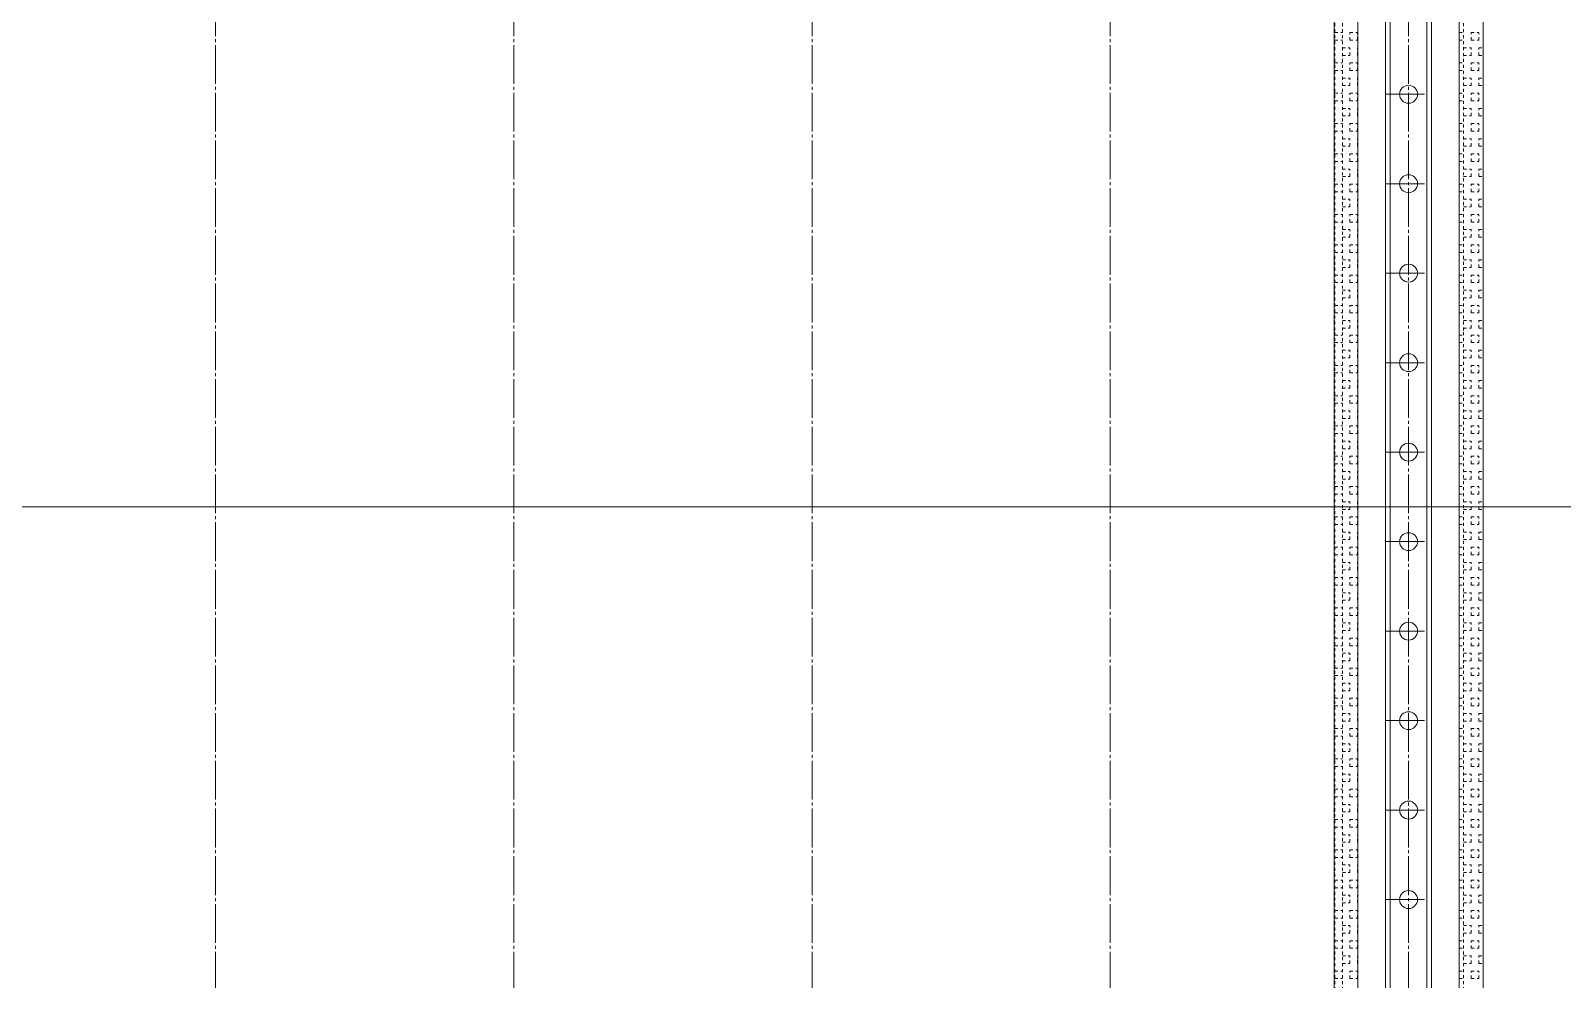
# Model space of a CAD drawing. Header units: millimetres. Extents: x 132745 to 150447, y -25377 to -12762.
# Drawn here: x 134904 to 135417, y -15907 to -15589 of the extents above; entities that cross this region are included whole.
import ezdxf

# ---------------------------------------------------------------- set-up
doc = ezdxf.new("R2010")
doc.units = ezdxf.units.MM
doc.linetypes.add('AD_LTYPE1 0 mm', pattern=[16, 13, -1, 1, -1])
doc.linetypes.add('AD_LTYPE3 0 mm', pattern=[2, 1, -1])
doc.layers.add('CAXA_0', color=7, linetype='Continuous', lineweight=18)
doc.layers.add('cdr_dim', color=7, linetype='Continuous', lineweight=18)
for name, color, linetype, lineweight, true_color in [('cdr_dwg1', 4, 'Continuous', 18, 0x00ffff), ('cdr_dwg3', 1, 'AD_LTYPE1 0 mm', 18, 0xff0000), ('cdr_dwg5', 6, 'AD_LTYPE3 0 mm', 18, 0xff00ff)]:
    doc.layers.add(name, color=color, linetype=linetype, lineweight=lineweight, true_color=true_color)

msp = doc.modelspace()

# ---------------------------------------------------------------- linework, layer by layer
at = {"layer": 'CAXA_0', "color": 4, "linetype": 'Continuous', "true_color": 0x00ffff}
for p, q in [((135358.217, -16145.337), (135358.217, -14441.471)), ((135373.602, -16145.337), (135373.602, -14441.471))]:
    msp.add_line(p, q, dxfattribs=at)
at = {"layer": 'CAXA_0', "color": 7, "linetype": 'Continuous'}
for p, q in [((135359.756, -16145.337), (135359.756, -14441.471)), ((135372.064, -16145.337), (135372.064, -14441.471))]:
    msp.add_line(p, q, dxfattribs=at)
at = {"layer": 'cdr_dim', "linetype": 'Continuous'}
msp.add_line((134853.41, -15748.812), (136778.41, -15748.812), dxfattribs=at)
at = {"layer": 'cdr_dwg1', "linetype": 'Continuous'}
for p, q in [((135340.91, -14481.471), (135340.91, -16135.337)), ((135348.91, -14481.471), (135348.91, -16135.337)), ((135382.91, -14481.471), (135382.91, -16135.337)), ((135390.91, -14481.471), (135390.91, -16135.337))]:
    msp.add_line(p, q, dxfattribs=at)
for centre in [(135365.91, -15610.471), (135365.91, -15640.471), (135365.91, -15670.471), (135365.91, -15700.471), (135365.91, -15730.471), (135365.91, -15760.471), (135365.91, -15760.471), (135365.91, -15790.471), (135365.91, -15820.471), (135365.91, -15850.471), (135365.91, -15880.471)]:
    msp.add_circle(centre, 3, dxfattribs=at)
at = {"layer": 'cdr_dwg3', "linetype": 'AD_LTYPE1 0 mm'}
for p, q in [((134965.91, -14377.961), (134965.91, -16225.471)), ((135065.91, -14377.961), (135065.91, -16225.471)), ((135165.91, -14377.961), (135165.91, -16225.471)), ((135265.91, -14377.961), (135265.91, -16225.471)), ((135365.91, -14377.961), (135365.91, -16225.471)), ((135358.217, -15610.471), (135372.064, -15610.471)), ((135358.217, -15640.471), (135372.064, -15640.471)), ((135358.217, -15670.471), (135372.064, -15670.471)), ((135358.217, -15700.471), (135372.064, -15700.471)), ((135358.217, -15730.471), (135372.064, -15730.471)), ((135358.217, -15760.471), (135372.064, -15760.471)), ((135358.217, -15760.471), (135372.064, -15760.471)), ((135358.217, -15790.471), (135372.064, -15790.471)), ((135358.217, -15820.471), (135372.064, -15820.471)), ((135358.217, -15850.471), (135372.064, -15850.471)), ((135358.217, -15880.471), (135372.064, -15880.471))]:
    msp.add_line(p, q, dxfattribs=at)
at = {"layer": 'cdr_dwg5', "linetype": 'AD_LTYPE3 0 mm'}
for p, q in [((135341.169, -15689.648), (135341.169, -15578.038)), ((135343.709, -15689.648), (135343.709, -15578.038)), ((135384.349, -15689.648), (135384.349, -15578.038)), ((135341.169, -15589.811), (135343.709, -15589.811)), ((135346.249, -15589.811), (135348.789, -15589.811)), ((135346.249, -15592.351), (135346.249, -15589.811)), ((135348.789, -15592.351), (135348.789, -15589.811)), ((135382.91, -15589.811), (135384.349, -15589.811)), ((135386.889, -15589.811), (135389.429, -15589.811)), ((135386.889, -15592.351), (135386.889, -15589.811)), ((135389.429, -15592.351), (135389.429, -15589.811)), ((135340.91, -15594.891), (135341.169, -15594.891)), ((135341.169, -15592.351), (135343.709, -15592.351)), ((135343.709, -15594.891), (135346.249, -15594.891)), ((135346.249, -15592.351), (135348.789, -15592.351)), ((135346.249, -15597.431), (135346.249, -15594.891)), ((135348.789, -15594.891), (135348.91, -15594.891)), ((135348.789, -15597.431), (135348.789, -15594.891)), ((135382.91, -15592.351), (135384.349, -15592.351)), ((135384.349, -15594.891), (135386.889, -15594.891)), ((135386.889, -15592.351), (135389.429, -15592.351)), ((135386.889, -15597.431), (135386.889, -15594.891)), ((135389.429, -15594.891), (135390.91, -15594.891)), ((135389.429, -15597.431), (135389.429, -15594.891)), ((135340.91, -15597.431), (135341.169, -15597.431)), ((135341.169, -15599.971), (135343.709, -15599.971)), ((135343.709, -15597.431), (135346.249, -15597.431)), ((135346.249, -15599.971), (135348.789, -15599.971)), ((135346.249, -15602.511), (135346.249, -15599.971)), ((135348.789, -15597.431), (135348.91, -15597.431)), ((135348.789, -15602.511), (135348.789, -15599.971)), ((135382.91, -15599.971), (135384.349, -15599.971)), ((135384.349, -15597.431), (135386.889, -15597.431)), ((135386.889, -15599.971), (135389.429, -15599.971)), ((135386.889, -15602.511), (135386.889, -15599.971)), ((135389.429, -15597.431), (135390.91, -15597.431)), ((135389.429, -15602.511), (135389.429, -15599.971)), ((135340.91, -15605.051), (135341.169, -15605.051)), ((135341.169, -15602.511), (135343.709, -15602.511)), ((135343.709, -15605.051), (135346.249, -15605.051)), ((135346.249, -15602.511), (135348.789, -15602.511)), ((135346.249, -15607.591), (135346.249, -15605.051)), ((135348.789, -15605.051), (135348.91, -15605.051)), ((135348.789, -15607.591), (135348.789, -15605.051)), ((135382.91, -15602.511), (135384.349, -15602.511)), ((135384.349, -15605.051), (135386.889, -15605.051)), ((135386.889, -15602.511), (135389.429, -15602.511)), ((135386.889, -15607.591), (135386.889, -15605.051)), ((135389.429, -15605.051), (135390.91, -15605.051)), ((135389.429, -15607.591), (135389.429, -15605.051)), ((135340.91, -15607.591), (135341.169, -15607.591)), ((135341.169, -15610.131), (135343.709, -15610.131)), ((135343.709, -15607.591), (135346.249, -15607.591)), ((135346.249, -15610.131), (135348.789, -15610.131)), ((135346.249, -15612.671), (135346.249, -15610.131)), ((135348.789, -15607.591), (135348.91, -15607.591)), ((135348.789, -15612.671), (135348.789, -15610.131)), ((135382.91, -15610.131), (135384.349, -15610.131)), ((135384.349, -15607.591), (135386.889, -15607.591)), ((135386.889, -15610.131), (135389.429, -15610.131)), ((135386.889, -15612.671), (135386.889, -15610.131)), ((135389.429, -15607.591), (135390.91, -15607.591)), ((135389.429, -15612.671), (135389.429, -15610.131)), ((135340.91, -15615.211), (135341.169, -15615.211)), ((135341.169, -15612.671), (135343.709, -15612.671)), ((135343.709, -15615.211), (135346.249, -15615.211)), ((135346.249, -15612.671), (135348.789, -15612.671)), ((135346.249, -15617.751), (135346.249, -15615.211)), ((135348.789, -15615.211), (135348.91, -15615.211)), ((135348.789, -15617.751), (135348.789, -15615.211)), ((135382.91, -15612.671), (135384.349, -15612.671)), ((135384.349, -15615.211), (135386.889, -15615.211)), ((135386.889, -15612.671), (135389.429, -15612.671)), ((135386.889, -15617.751), (135386.889, -15615.211)), ((135389.429, -15615.211), (135390.91, -15615.211)), ((135389.429, -15617.751), (135389.429, -15615.211)), ((135340.91, -15617.751), (135341.169, -15617.751)), ((135341.169, -15620.291), (135343.709, -15620.291)), ((135343.709, -15617.751), (135346.249, -15617.751)), ((135346.249, -15620.291), (135348.789, -15620.291)), ((135346.249, -15622.831), (135346.249, -15620.291)), ((135348.789, -15617.751), (135348.91, -15617.751)), ((135348.789, -15622.831), (135348.789, -15620.291)), ((135382.91, -15620.291), (135384.349, -15620.291)), ((135384.349, -15617.751), (135386.889, -15617.751)), ((135386.889, -15620.291), (135389.429, -15620.291)), ((135386.889, -15622.831), (135386.889, -15620.291)), ((135389.429, -15617.751), (135390.91, -15617.751)), ((135389.429, -15622.831), (135389.429, -15620.291)), ((135340.91, -15625.371), (135341.169, -15625.371)), ((135341.169, -15622.831), (135343.709, -15622.831)), ((135343.709, -15625.371), (135346.249, -15625.371)), ((135346.249, -15622.831), (135348.789, -15622.831)), ((135346.249, -15627.911), (135346.249, -15625.371)), ((135348.789, -15625.371), (135348.91, -15625.371)), ((135348.789, -15627.911), (135348.789, -15625.371)), ((135382.91, -15622.831), (135384.349, -15622.831)), ((135384.349, -15625.371), (135386.889, -15625.371)), ((135386.889, -15622.831), (135389.429, -15622.831)), ((135386.889, -15627.911), (135386.889, -15625.371)), ((135389.429, -15625.371), (135390.91, -15625.371)), ((135389.429, -15627.911), (135389.429, -15625.371)), ((135340.91, -15627.911), (135341.169, -15627.911)), ((135341.169, -15630.451), (135343.709, -15630.451)), ((135343.709, -15627.911), (135346.249, -15627.911)), ((135346.249, -15630.451), (135348.789, -15630.451)), ((135346.249, -15632.991), (135346.249, -15630.451)), ((135348.789, -15627.911), (135348.91, -15627.911)), ((135348.789, -15632.991), (135348.789, -15630.451)), ((135382.91, -15630.451), (135384.349, -15630.451)), ((135384.349, -15627.911), (135386.889, -15627.911)), ((135386.889, -15630.451), (135389.429, -15630.451)), ((135386.889, -15632.991), (135386.889, -15630.451)), ((135389.429, -15627.911), (135390.91, -15627.911)), ((135389.429, -15632.991), (135389.429, -15630.451)), ((135340.91, -15635.531), (135341.169, -15635.531)), ((135341.169, -15632.991), (135343.709, -15632.991)), ((135343.709, -15635.531), (135346.249, -15635.531)), ((135346.249, -15632.991), (135348.789, -15632.991)), ((135346.249, -15638.071), (135346.249, -15635.531)), ((135348.789, -15635.531), (135348.91, -15635.531)), ((135348.789, -15638.071), (135348.789, -15635.531)), ((135382.91, -15632.991), (135384.349, -15632.991)), ((135384.349, -15635.531), (135386.889, -15635.531)), ((135386.889, -15632.991), (135389.429, -15632.991)), ((135386.889, -15638.071), (135386.889, -15635.531)), ((135389.429, -15635.531), (135390.91, -15635.531)), ((135389.429, -15638.071), (135389.429, -15635.531)), ((135340.91, -15638.071), (135341.169, -15638.071)), ((135341.169, -15640.611), (135343.709, -15640.611)), ((135341.169, -15643.151), (135343.709, -15643.151)), ((135343.709, -15638.071), (135346.249, -15638.071)), ((135346.249, -15640.611), (135348.789, -15640.611)), ((135346.249, -15643.151), (135346.249, -15640.611)), ((135346.249, -15643.151), (135348.789, -15643.151)), ((135348.789, -15638.071), (135348.91, -15638.071)), ((135348.789, -15643.151), (135348.789, -15640.611)), ((135382.91, -15640.611), (135384.349, -15640.611)), ((135382.91, -15643.151), (135384.349, -15643.151)), ((135384.349, -15638.071), (135386.889, -15638.071)), ((135386.889, -15640.611), (135389.429, -15640.611)), ((135386.889, -15643.151), (135386.889, -15640.611)), ((135386.889, -15643.151), (135389.429, -15643.151)), ((135389.429, -15638.071), (135390.91, -15638.071)), ((135389.429, -15643.151), (135389.429, -15640.611)), ((135340.91, -15645.691), (135341.169, -15645.691)), ((135340.91, -15648.231), (135341.169, -15648.231)), ((135343.709, -15645.691), (135346.249, -15645.691)), ((135343.709, -15648.231), (135346.249, -15648.231)), ((135346.249, -15648.231), (135346.249, -15645.691)), ((135348.789, -15645.691), (135348.91, -15645.691)), ((135348.789, -15648.231), (135348.789, -15645.691)), ((135348.789, -15648.231), (135348.91, -15648.231)), ((135384.349, -15645.691), (135386.889, -15645.691)), ((135384.349, -15648.231), (135386.889, -15648.231)), ((135386.889, -15648.231), (135386.889, -15645.691)), ((135389.429, -15645.691), (135390.91, -15645.691)), ((135389.429, -15648.231), (135389.429, -15645.691)), ((135389.429, -15648.231), (135390.91, -15648.231)), ((135341.169, -15650.771), (135343.709, -15650.771)), ((135341.169, -15653.311), (135343.709, -15653.311)), ((135346.249, -15650.771), (135348.789, -15650.771)), ((135346.249, -15653.311), (135346.249, -15650.771)), ((135346.249, -15653.311), (135348.789, -15653.311)), ((135348.789, -15653.311), (135348.789, -15650.771)), ((135382.91, -15650.771), (135384.349, -15650.771)), ((135382.91, -15653.311), (135384.349, -15653.311)), ((135386.889, -15650.771), (135389.429, -15650.771)), ((135386.889, -15653.311), (135386.889, -15650.771)), ((135386.889, -15653.311), (135389.429, -15653.311)), ((135389.429, -15653.311), (135389.429, -15650.771)), ((135340.91, -15655.851), (135341.169, -15655.851)), ((135340.91, -15658.391), (135341.169, -15658.391)), ((135343.709, -15655.851), (135346.249, -15655.851)), ((135343.709, -15658.391), (135346.249, -15658.391)), ((135346.249, -15658.391), (135346.249, -15655.851)), ((135348.789, -15655.851), (135348.91, -15655.851)), ((135348.789, -15658.391), (135348.789, -15655.851)), ((135348.789, -15658.391), (135348.91, -15658.391)), ((135384.349, -15655.851), (135386.889, -15655.851)), ((135384.349, -15658.391), (135386.889, -15658.391)), ((135386.889, -15658.391), (135386.889, -15655.851)), ((135389.429, -15655.851), (135390.91, -15655.851)), ((135389.429, -15658.391), (135389.429, -15655.851)), ((135389.429, -15658.391), (135390.91, -15658.391)), ((135341.169, -15660.931), (135343.709, -15660.931)), ((135341.169, -15663.471), (135343.709, -15663.471)), ((135346.249, -15660.931), (135348.789, -15660.931)), ((135346.249, -15663.471), (135346.249, -15660.931)), ((135346.249, -15663.471), (135348.789, -15663.471)), ((135348.789, -15663.471), (135348.789, -15660.931)), ((135382.91, -15660.931), (135384.349, -15660.931)), ((135382.91, -15663.471), (135384.349, -15663.471)), ((135386.889, -15660.931), (135389.429, -15660.931)), ((135386.889, -15663.471), (135386.889, -15660.931)), ((135386.889, -15663.471), (135389.429, -15663.471)), ((135389.429, -15663.471), (135389.429, -15660.931)), ((135340.91, -15666.011), (135341.169, -15666.011)), ((135340.91, -15668.551), (135341.169, -15668.551)), ((135343.709, -15666.011), (135346.249, -15666.011)), ((135343.709, -15668.551), (135346.249, -15668.551)), ((135346.249, -15668.551), (135346.249, -15666.011)), ((135348.789, -15666.011), (135348.91, -15666.011)), ((135348.789, -15668.551), (135348.789, -15666.011)), ((135348.789, -15668.551), (135348.91, -15668.551)), ((135384.349, -15666.011), (135386.889, -15666.011)), ((135384.349, -15668.551), (135386.889, -15668.551)), ((135386.889, -15668.551), (135386.889, -15666.011)), ((135389.429, -15666.011), (135390.91, -15666.011)), ((135389.429, -15668.551), (135389.429, -15666.011)), ((135389.429, -15668.551), (135390.91, -15668.551)), ((135341.169, -15671.091), (135343.709, -15671.091)), ((135341.169, -15673.631), (135343.709, -15673.631)), ((135346.249, -15671.091), (135348.789, -15671.091)), ((135346.249, -15673.631), (135346.249, -15671.091)), ((135346.249, -15673.631), (135348.789, -15673.631)), ((135348.789, -15673.631), (135348.789, -15671.091)), ((135382.91, -15671.091), (135384.349, -15671.091)), ((135382.91, -15673.631), (135384.349, -15673.631)), ((135386.889, -15671.091), (135389.429, -15671.091)), ((135386.889, -15673.631), (135386.889, -15671.091)), ((135386.889, -15673.631), (135389.429, -15673.631)), ((135389.429, -15673.631), (135389.429, -15671.091)), ((135340.91, -15676.171), (135341.169, -15676.171)), ((135340.91, -15678.711), (135341.169, -15678.711)), ((135343.709, -15676.171), (135346.249, -15676.171)), ((135343.709, -15678.711), (135346.249, -15678.711)), ((135346.249, -15678.711), (135346.249, -15676.171)), ((135348.789, -15676.171), (135348.91, -15676.171)), ((135348.789, -15678.711), (135348.789, -15676.171)), ((135348.789, -15678.711), (135348.91, -15678.711)), ((135384.349, -15676.171), (135386.889, -15676.171)), ((135384.349, -15678.711), (135386.889, -15678.711)), ((135386.889, -15678.711), (135386.889, -15676.171)), ((135389.429, -15676.171), (135390.91, -15676.171)), ((135389.429, -15678.711), (135389.429, -15676.171)), ((135389.429, -15678.711), (135390.91, -15678.711)), ((135341.169, -15681.251), (135343.709, -15681.251)), ((135341.169, -15683.791), (135343.709, -15683.791)), ((135346.249, -15681.251), (135348.789, -15681.251)), ((135346.249, -15683.791), (135346.249, -15681.251)), ((135346.249, -15683.791), (135348.789, -15683.791)), ((135348.789, -15683.791), (135348.789, -15681.251)), ((135382.91, -15681.251), (135384.349, -15681.251)), ((135382.91, -15683.791), (135384.349, -15683.791)), ((135386.889, -15681.251), (135389.429, -15681.251)), ((135386.889, -15683.791), (135386.889, -15681.251)), ((135386.889, -15683.791), (135389.429, -15683.791)), ((135389.429, -15683.791), (135389.429, -15681.251)), ((135340.91, -15686.331), (135341.169, -15686.331)), ((135340.91, -15688.871), (135341.169, -15688.871)), ((135343.709, -15686.331), (135346.249, -15686.331)), ((135343.709, -15688.871), (135346.249, -15688.871)), ((135346.249, -15688.871), (135346.249, -15686.331)), ((135348.789, -15686.331), (135348.91, -15686.331)), ((135348.789, -15688.871), (135348.789, -15686.331)), ((135348.789, -15688.871), (135348.91, -15688.871)), ((135384.349, -15686.331), (135386.889, -15686.331)), ((135384.349, -15688.871), (135386.889, -15688.871)), ((135386.889, -15688.871), (135386.889, -15686.331)), ((135389.429, -15686.331), (135390.91, -15686.331)), ((135389.429, -15688.871), (135389.429, -15686.331)), ((135389.429, -15688.871), (135390.91, -15688.871)), ((135341.169, -15801.212), (135341.169, -15689.602)), ((135341.169, -15691.215), (135343.709, -15691.215)), ((135341.169, -15693.755), (135343.709, -15693.755)), ((135343.709, -15801.212), (135343.709, -15689.602)), ((135346.249, -15691.215), (135348.789, -15691.215)), ((135346.249, -15693.755), (135346.249, -15691.215)), ((135346.249, -15693.755), (135348.789, -15693.755)), ((135348.789, -15693.755), (135348.789, -15691.215)), ((135382.91, -15691.215), (135384.349, -15691.215)), ((135382.91, -15693.755), (135384.349, -15693.755)), ((135384.349, -15801.212), (135384.349, -15689.602)), ((135386.889, -15691.215), (135389.429, -15691.215)), ((135386.889, -15693.755), (135386.889, -15691.215)), ((135386.889, -15693.755), (135389.429, -15693.755)), ((135389.429, -15693.755), (135389.429, -15691.215)), ((135340.91, -15696.295), (135341.169, -15696.295)), ((135340.91, -15698.835), (135341.169, -15698.835)), ((135343.709, -15696.295), (135346.249, -15696.295)), ((135343.709, -15698.835), (135346.249, -15698.835)), ((135346.249, -15698.835), (135346.249, -15696.295)), ((135348.789, -15696.295), (135348.91, -15696.295)), ((135348.789, -15698.835), (135348.789, -15696.295)), ((135348.789, -15698.835), (135348.91, -15698.835)), ((135384.349, -15696.295), (135386.889, -15696.295)), ((135384.349, -15698.835), (135386.889, -15698.835)), ((135386.889, -15698.835), (135386.889, -15696.295)), ((135389.429, -15696.295), (135390.91, -15696.295)), ((135389.429, -15698.835), (135389.429, -15696.295)), ((135389.429, -15698.835), (135390.91, -15698.835)), ((135341.169, -15701.375), (135343.709, -15701.375)), ((135341.169, -15703.915), (135343.709, -15703.915)), ((135346.249, -15701.375), (135348.789, -15701.375)), ((135346.249, -15703.915), (135346.249, -15701.375)), ((135346.249, -15703.915), (135348.789, -15703.915)), ((135348.789, -15703.915), (135348.789, -15701.375)), ((135382.91, -15701.375), (135384.349, -15701.375)), ((135382.91, -15703.915), (135384.349, -15703.915)), ((135386.889, -15701.375), (135389.429, -15701.375)), ((135386.889, -15703.915), (135386.889, -15701.375)), ((135386.889, -15703.915), (135389.429, -15703.915)), ((135389.429, -15703.915), (135389.429, -15701.375)), ((135340.91, -15706.455), (135341.169, -15706.455)), ((135340.91, -15708.995), (135341.169, -15708.995)), ((135343.709, -15706.455), (135346.249, -15706.455)), ((135343.709, -15708.995), (135346.249, -15708.995)), ((135346.249, -15708.995), (135346.249, -15706.455)), ((135348.789, -15706.455), (135348.91, -15706.455)), ((135348.789, -15708.995), (135348.789, -15706.455)), ((135348.789, -15708.995), (135348.91, -15708.995)), ((135384.349, -15706.455), (135386.889, -15706.455)), ((135384.349, -15708.995), (135386.889, -15708.995)), ((135386.889, -15708.995), (135386.889, -15706.455)), ((135389.429, -15706.455), (135390.91, -15706.455)), ((135389.429, -15708.995), (135389.429, -15706.455)), ((135389.429, -15708.995), (135390.91, -15708.995)), ((135341.169, -15711.535), (135343.709, -15711.535)), ((135341.169, -15714.075), (135343.709, -15714.075)), ((135346.249, -15711.535), (135348.789, -15711.535)), ((135346.249, -15714.075), (135346.249, -15711.535)), ((135346.249, -15714.075), (135348.789, -15714.075)), ((135348.789, -15714.075), (135348.789, -15711.535)), ((135382.91, -15711.535), (135384.349, -15711.535)), ((135382.91, -15714.075), (135384.349, -15714.075)), ((135386.889, -15711.535), (135389.429, -15711.535)), ((135386.889, -15714.075), (135386.889, -15711.535)), ((135386.889, -15714.075), (135389.429, -15714.075)), ((135389.429, -15714.075), (135389.429, -15711.535)), ((135340.91, -15716.615), (135341.169, -15716.615)), ((135340.91, -15719.155), (135341.169, -15719.155)), ((135343.709, -15716.615), (135346.249, -15716.615)), ((135343.709, -15719.155), (135346.249, -15719.155)), ((135346.249, -15719.155), (135346.249, -15716.615)), ((135348.789, -15716.615), (135348.91, -15716.615)), ((135348.789, -15719.155), (135348.789, -15716.615)), ((135348.789, -15719.155), (135348.91, -15719.155)), ((135384.349, -15716.615), (135386.889, -15716.615)), ((135384.349, -15719.155), (135386.889, -15719.155)), ((135386.889, -15719.155), (135386.889, -15716.615)), ((135389.429, -15716.615), (135390.91, -15716.615)), ((135389.429, -15719.155), (135389.429, -15716.615)), ((135389.429, -15719.155), (135390.91, -15719.155)), ((135341.169, -15721.695), (135343.709, -15721.695)), ((135341.169, -15724.235), (135343.709, -15724.235)), ((135346.249, -15721.695), (135348.789, -15721.695)), ((135346.249, -15724.235), (135346.249, -15721.695)), ((135346.249, -15724.235), (135348.789, -15724.235)), ((135348.789, -15724.235), (135348.789, -15721.695)), ((135382.91, -15721.695), (135384.349, -15721.695)), ((135382.91, -15724.235), (135384.349, -15724.235)), ((135386.889, -15721.695), (135389.429, -15721.695)), ((135386.889, -15724.235), (135386.889, -15721.695)), ((135386.889, -15724.235), (135389.429, -15724.235)), ((135389.429, -15724.235), (135389.429, -15721.695)), ((135340.91, -15726.775), (135341.169, -15726.775)), ((135340.91, -15729.315), (135341.169, -15729.315)), ((135343.709, -15726.775), (135346.249, -15726.775)), ((135343.709, -15729.315), (135346.249, -15729.315)), ((135346.249, -15729.315), (135346.249, -15726.775)), ((135348.789, -15726.775), (135348.91, -15726.775)), ((135348.789, -15729.315), (135348.789, -15726.775)), ((135348.789, -15729.315), (135348.91, -15729.315)), ((135384.349, -15726.775), (135386.889, -15726.775)), ((135384.349, -15729.315), (135386.889, -15729.315)), ((135386.889, -15729.315), (135386.889, -15726.775)), ((135389.429, -15726.775), (135390.91, -15726.775)), ((135389.429, -15729.315), (135389.429, -15726.775)), ((135389.429, -15729.315), (135390.91, -15729.315)), ((135341.169, -15731.855), (135343.709, -15731.855)), ((135341.169, -15734.395), (135343.709, -15734.395)), ((135346.249, -15731.855), (135348.789, -15731.855)), ((135346.249, -15734.395), (135346.249, -15731.855)), ((135346.249, -15734.395), (135348.789, -15734.395)), ((135348.789, -15734.395), (135348.789, -15731.855)), ((135382.91, -15731.855), (135384.349, -15731.855)), ((135382.91, -15734.395), (135384.349, -15734.395)), ((135386.889, -15731.855), (135389.429, -15731.855)), ((135386.889, -15734.395), (135386.889, -15731.855)), ((135386.889, -15734.395), (135389.429, -15734.395)), ((135389.429, -15734.395), (135389.429, -15731.855)), ((135340.91, -15736.935), (135341.169, -15736.935)), ((135340.91, -15739.475), (135341.169, -15739.475)), ((135343.709, -15736.935), (135346.249, -15736.935)), ((135343.709, -15739.475), (135346.249, -15739.475)), ((135346.249, -15739.475), (135346.249, -15736.935)), ((135348.789, -15736.935), (135348.91, -15736.935)), ((135348.789, -15739.475), (135348.789, -15736.935)), ((135348.789, -15739.475), (135348.91, -15739.475)), ((135384.349, -15736.935), (135386.889, -15736.935)), ((135384.349, -15739.475), (135386.889, -15739.475)), ((135386.889, -15739.475), (135386.889, -15736.935)), ((135389.429, -15736.935), (135390.91, -15736.935)), ((135389.429, -15739.475), (135389.429, -15736.935)), ((135389.429, -15739.475), (135390.91, -15739.475)), ((135341.169, -15742.015), (135343.709, -15742.015)), ((135341.169, -15744.555), (135343.709, -15744.555)), ((135346.249, -15742.015), (135348.789, -15742.015)), ((135346.249, -15744.555), (135346.249, -15742.015)), ((135346.249, -15744.555), (135348.789, -15744.555)), ((135348.789, -15744.555), (135348.789, -15742.015)), ((135382.91, -15742.015), (135384.349, -15742.015)), ((135382.91, -15744.555), (135384.349, -15744.555)), ((135386.889, -15742.015), (135389.429, -15742.015)), ((135386.889, -15744.555), (135386.889, -15742.015)), ((135386.889, -15744.555), (135389.429, -15744.555)), ((135389.429, -15744.555), (135389.429, -15742.015)), ((135340.91, -15747.095), (135341.169, -15747.095)), ((135340.91, -15749.635), (135341.169, -15749.635)), ((135343.709, -15747.095), (135346.249, -15747.095)), ((135343.709, -15749.635), (135346.249, -15749.635)), ((135346.249, -15749.635), (135346.249, -15747.095)), ((135348.789, -15747.095), (135348.91, -15747.095)), ((135348.789, -15749.635), (135348.789, -15747.095)), ((135348.789, -15749.635), (135348.91, -15749.635)), ((135384.349, -15747.095), (135386.889, -15747.095)), ((135384.349, -15749.635), (135386.889, -15749.635)), ((135386.889, -15749.635), (135386.889, -15747.095)), ((135389.429, -15747.095), (135390.91, -15747.095)), ((135389.429, -15749.635), (135389.429, -15747.095)), ((135389.429, -15749.635), (135390.91, -15749.635)), ((135341.169, -15752.175), (135343.709, -15752.175)), ((135341.169, -15754.715), (135343.709, -15754.715)), ((135346.249, -15752.175), (135348.789, -15752.175)), ((135346.249, -15754.715), (135346.249, -15752.175)), ((135346.249, -15754.715), (135348.789, -15754.715)), ((135348.789, -15754.715), (135348.789, -15752.175)), ((135382.91, -15752.175), (135384.349, -15752.175)), ((135382.91, -15754.715), (135384.349, -15754.715)), ((135386.889, -15752.175), (135389.429, -15752.175)), ((135386.889, -15754.715), (135386.889, -15752.175)), ((135386.889, -15754.715), (135389.429, -15754.715)), ((135389.429, -15754.715), (135389.429, -15752.175)), ((135340.91, -15757.255), (135341.169, -15757.255)), ((135340.91, -15759.795), (135341.169, -15759.795)), ((135343.709, -15757.255), (135346.249, -15757.255)), ((135343.709, -15759.795), (135346.249, -15759.795)), ((135346.249, -15759.795), (135346.249, -15757.255)), ((135348.789, -15757.255), (135348.91, -15757.255)), ((135348.789, -15759.795), (135348.789, -15757.255)), ((135348.789, -15759.795), (135348.91, -15759.795)), ((135384.349, -15757.255), (135386.889, -15757.255)), ((135384.349, -15759.795), (135386.889, -15759.795)), ((135386.889, -15759.795), (135386.889, -15757.255)), ((135389.429, -15757.255), (135390.91, -15757.255)), ((135389.429, -15759.795), (135389.429, -15757.255)), ((135389.429, -15759.795), (135390.91, -15759.795)), ((135341.169, -15762.335), (135343.709, -15762.335)), ((135341.169, -15764.875), (135343.709, -15764.875)), ((135346.249, -15762.335), (135348.789, -15762.335)), ((135346.249, -15764.875), (135346.249, -15762.335)), ((135346.249, -15764.875), (135348.789, -15764.875)), ((135348.789, -15764.875), (135348.789, -15762.335)), ((135382.91, -15762.335), (135384.349, -15762.335)), ((135382.91, -15764.875), (135384.349, -15764.875)), ((135386.889, -15762.335), (135389.429, -15762.335)), ((135386.889, -15764.875), (135386.889, -15762.335)), ((135386.889, -15764.875), (135389.429, -15764.875)), ((135389.429, -15764.875), (135389.429, -15762.335)), ((135340.91, -15767.415), (135341.169, -15767.415)), ((135340.91, -15769.955), (135341.169, -15769.955)), ((135343.709, -15767.415), (135346.249, -15767.415)), ((135343.709, -15769.955), (135346.249, -15769.955)), ((135346.249, -15769.955), (135346.249, -15767.415)), ((135348.789, -15767.415), (135348.91, -15767.415)), ((135348.789, -15769.955), (135348.789, -15767.415)), ((135348.789, -15769.955), (135348.91, -15769.955)), ((135384.349, -15767.415), (135386.889, -15767.415)), ((135384.349, -15769.955), (135386.889, -15769.955)), ((135386.889, -15769.955), (135386.889, -15767.415)), ((135389.429, -15767.415), (135390.91, -15767.415)), ((135389.429, -15769.955), (135389.429, -15767.415)), ((135389.429, -15769.955), (135390.91, -15769.955)), ((135341.169, -15772.495), (135343.709, -15772.495)), ((135341.169, -15775.035), (135343.709, -15775.035)), ((135346.249, -15772.495), (135348.789, -15772.495)), ((135346.249, -15775.035), (135346.249, -15772.495)), ((135346.249, -15775.035), (135348.789, -15775.035)), ((135348.789, -15775.035), (135348.789, -15772.495)), ((135382.91, -15772.495), (135384.349, -15772.495)), ((135382.91, -15775.035), (135384.349, -15775.035)), ((135386.889, -15772.495), (135389.429, -15772.495)), ((135386.889, -15775.035), (135386.889, -15772.495)), ((135386.889, -15775.035), (135389.429, -15775.035)), ((135389.429, -15775.035), (135389.429, -15772.495)), ((135340.91, -15777.575), (135341.169, -15777.575)), ((135340.91, -15780.115), (135341.169, -15780.115)), ((135343.709, -15777.575), (135346.249, -15777.575)), ((135343.709, -15780.115), (135346.249, -15780.115)), ((135346.249, -15780.115), (135346.249, -15777.575)), ((135348.789, -15777.575), (135348.91, -15777.575)), ((135348.789, -15780.115), (135348.789, -15777.575)), ((135348.789, -15780.115), (135348.91, -15780.115)), ((135384.349, -15777.575), (135386.889, -15777.575)), ((135384.349, -15780.115), (135386.889, -15780.115)), ((135386.889, -15780.115), (135386.889, -15777.575)), ((135389.429, -15777.575), (135390.91, -15777.575)), ((135389.429, -15780.115), (135389.429, -15777.575)), ((135389.429, -15780.115), (135390.91, -15780.115)), ((135341.169, -15782.655), (135343.709, -15782.655)), ((135341.169, -15785.195), (135343.709, -15785.195)), ((135346.249, -15782.655), (135348.789, -15782.655)), ((135346.249, -15785.195), (135346.249, -15782.655)), ((135346.249, -15785.195), (135348.789, -15785.195)), ((135348.789, -15785.195), (135348.789, -15782.655)), ((135382.91, -15782.655), (135384.349, -15782.655)), ((135382.91, -15785.195), (135384.349, -15785.195)), ((135386.889, -15782.655), (135389.429, -15782.655)), ((135386.889, -15785.195), (135386.889, -15782.655)), ((135386.889, -15785.195), (135389.429, -15785.195)), ((135389.429, -15785.195), (135389.429, -15782.655)), ((135340.91, -15787.735), (135341.169, -15787.735)), ((135340.91, -15790.275), (135341.169, -15790.275)), ((135343.709, -15787.735), (135346.249, -15787.735)), ((135343.709, -15790.275), (135346.249, -15790.275)), ((135346.249, -15790.275), (135346.249, -15787.735)), ((135348.789, -15787.735), (135348.91, -15787.735)), ((135348.789, -15790.275), (135348.789, -15787.735)), ((135348.789, -15790.275), (135348.91, -15790.275)), ((135384.349, -15787.735), (135386.889, -15787.735)), ((135384.349, -15790.275), (135386.889, -15790.275)), ((135386.889, -15790.275), (135386.889, -15787.735)), ((135389.429, -15787.735), (135390.91, -15787.735)), ((135389.429, -15790.275), (135389.429, -15787.735)), ((135389.429, -15790.275), (135390.91, -15790.275)), ((135341.169, -15792.815), (135343.709, -15792.815)), ((135341.169, -15795.355), (135343.709, -15795.355)), ((135346.249, -15792.815), (135348.789, -15792.815)), ((135346.249, -15795.355), (135346.249, -15792.815)), ((135346.249, -15795.355), (135348.789, -15795.355)), ((135348.789, -15795.355), (135348.789, -15792.815)), ((135382.91, -15792.815), (135384.349, -15792.815)), ((135382.91, -15795.355), (135384.349, -15795.355)), ((135386.889, -15792.815), (135389.429, -15792.815)), ((135386.889, -15795.355), (135386.889, -15792.815)), ((135386.889, -15795.355), (135389.429, -15795.355)), ((135389.429, -15795.355), (135389.429, -15792.815)), ((135340.91, -15797.895), (135341.169, -15797.895)), ((135340.91, -15800.435), (135341.169, -15800.435)), ((135341.169, -15912.831), (135341.169, -15801.221)), ((135343.709, -15797.895), (135346.249, -15797.895)), ((135343.709, -15800.435), (135346.249, -15800.435)), ((135343.709, -15912.831), (135343.709, -15801.221)), ((135346.249, -15800.435), (135346.249, -15797.895)), ((135348.789, -15797.895), (135348.91, -15797.895)), ((135348.789, -15800.435), (135348.789, -15797.895)), ((135348.789, -15800.435), (135348.91, -15800.435)), ((135384.349, -15797.895), (135386.889, -15797.895)), ((135384.349, -15800.435), (135386.889, -15800.435)), ((135384.349, -15912.831), (135384.349, -15801.221)), ((135386.889, -15800.435), (135386.889, -15797.895)), ((135389.429, -15797.895), (135390.91, -15797.895)), ((135389.429, -15800.435), (135389.429, -15797.895)), ((135389.429, -15800.435), (135390.91, -15800.435)), ((135341.169, -15802.834), (135343.709, -15802.834)), ((135341.169, -15805.374), (135343.709, -15805.374)), ((135346.249, -15802.834), (135348.789, -15802.834)), ((135346.249, -15805.374), (135346.249, -15802.834)), ((135346.249, -15805.374), (135348.789, -15805.374)), ((135348.789, -15805.374), (135348.789, -15802.834)), ((135382.91, -15802.834), (135384.349, -15802.834)), ((135382.91, -15805.374), (135384.349, -15805.374)), ((135386.889, -15802.834), (135389.429, -15802.834)), ((135386.889, -15805.374), (135386.889, -15802.834)), ((135386.889, -15805.374), (135389.429, -15805.374)), ((135389.429, -15805.374), (135389.429, -15802.834)), ((135340.91, -15807.914), (135341.169, -15807.914)), ((135340.91, -15810.454), (135341.169, -15810.454)), ((135343.709, -15807.914), (135346.249, -15807.914)), ((135343.709, -15810.454), (135346.249, -15810.454)), ((135346.249, -15810.454), (135346.249, -15807.914)), ((135348.789, -15807.914), (135348.91, -15807.914)), ((135348.789, -15810.454), (135348.789, -15807.914)), ((135348.789, -15810.454), (135348.91, -15810.454)), ((135384.349, -15807.914), (135386.889, -15807.914)), ((135384.349, -15810.454), (135386.889, -15810.454)), ((135386.889, -15810.454), (135386.889, -15807.914)), ((135389.429, -15807.914), (135390.91, -15807.914)), ((135389.429, -15810.454), (135389.429, -15807.914)), ((135389.429, -15810.454), (135390.91, -15810.454)), ((135341.169, -15812.994), (135343.709, -15812.994)), ((135341.169, -15815.534), (135343.709, -15815.534)), ((135346.249, -15812.994), (135348.789, -15812.994)), ((135346.249, -15815.534), (135346.249, -15812.994)), ((135346.249, -15815.534), (135348.789, -15815.534)), ((135348.789, -15815.534), (135348.789, -15812.994)), ((135382.91, -15812.994), (135384.349, -15812.994)), ((135382.91, -15815.534), (135384.349, -15815.534)), ((135386.889, -15812.994), (135389.429, -15812.994)), ((135386.889, -15815.534), (135386.889, -15812.994)), ((135386.889, -15815.534), (135389.429, -15815.534)), ((135389.429, -15815.534), (135389.429, -15812.994)), ((135340.91, -15818.074), (135341.169, -15818.074)), ((135340.91, -15820.614), (135341.169, -15820.614)), ((135343.709, -15818.074), (135346.249, -15818.074)), ((135343.709, -15820.614), (135346.249, -15820.614)), ((135346.249, -15820.614), (135346.249, -15818.074)), ((135348.789, -15818.074), (135348.91, -15818.074)), ((135348.789, -15820.614), (135348.789, -15818.074)), ((135348.789, -15820.614), (135348.91, -15820.614)), ((135384.349, -15818.074), (135386.889, -15818.074)), ((135384.349, -15820.614), (135386.889, -15820.614)), ((135386.889, -15820.614), (135386.889, -15818.074)), ((135389.429, -15818.074), (135390.91, -15818.074)), ((135389.429, -15820.614), (135389.429, -15818.074)), ((135389.429, -15820.614), (135390.91, -15820.614)), ((135341.169, -15823.154), (135343.709, -15823.154)), ((135341.169, -15825.694), (135343.709, -15825.694)), ((135346.249, -15823.154), (135348.789, -15823.154)), ((135346.249, -15825.694), (135346.249, -15823.154)), ((135346.249, -15825.694), (135348.789, -15825.694)), ((135348.789, -15825.694), (135348.789, -15823.154)), ((135382.91, -15823.154), (135384.349, -15823.154)), ((135382.91, -15825.694), (135384.349, -15825.694)), ((135386.889, -15823.154), (135389.429, -15823.154)), ((135386.889, -15825.694), (135386.889, -15823.154)), ((135386.889, -15825.694), (135389.429, -15825.694)), ((135389.429, -15825.694), (135389.429, -15823.154)), ((135340.91, -15828.234), (135341.169, -15828.234)), ((135340.91, -15830.774), (135341.169, -15830.774)), ((135343.709, -15828.234), (135346.249, -15828.234)), ((135343.709, -15830.774), (135346.249, -15830.774)), ((135346.249, -15830.774), (135346.249, -15828.234)), ((135348.789, -15828.234), (135348.91, -15828.234)), ((135348.789, -15830.774), (135348.789, -15828.234)), ((135348.789, -15830.774), (135348.91, -15830.774)), ((135384.349, -15828.234), (135386.889, -15828.234)), ((135384.349, -15830.774), (135386.889, -15830.774)), ((135386.889, -15830.774), (135386.889, -15828.234)), ((135389.429, -15828.234), (135390.91, -15828.234)), ((135389.429, -15830.774), (135389.429, -15828.234)), ((135389.429, -15830.774), (135390.91, -15830.774)), ((135341.169, -15833.314), (135343.709, -15833.314)), ((135341.169, -15835.854), (135343.709, -15835.854)), ((135346.249, -15833.314), (135348.789, -15833.314)), ((135346.249, -15835.854), (135346.249, -15833.314)), ((135346.249, -15835.854), (135348.789, -15835.854)), ((135348.789, -15835.854), (135348.789, -15833.314)), ((135382.91, -15833.314), (135384.349, -15833.314)), ((135382.91, -15835.854), (135384.349, -15835.854)), ((135386.889, -15833.314), (135389.429, -15833.314)), ((135386.889, -15835.854), (135386.889, -15833.314)), ((135386.889, -15835.854), (135389.429, -15835.854)), ((135389.429, -15835.854), (135389.429, -15833.314)), ((135340.91, -15838.394), (135341.169, -15838.394)), ((135340.91, -15840.934), (135341.169, -15840.934)), ((135341.169, -15843.474), (135343.709, -15843.474)), ((135343.709, -15838.394), (135346.249, -15838.394)), ((135343.709, -15840.934), (135346.249, -15840.934)), ((135346.249, -15840.934), (135346.249, -15838.394)), ((135346.249, -15843.474), (135348.789, -15843.474)), ((135346.249, -15846.014), (135346.249, -15843.474)), ((135348.789, -15838.394), (135348.91, -15838.394)), ((135348.789, -15840.934), (135348.789, -15838.394)), ((135348.789, -15840.934), (135348.91, -15840.934)), ((135348.789, -15846.014), (135348.789, -15843.474)), ((135382.91, -15843.474), (135384.349, -15843.474)), ((135384.349, -15838.394), (135386.889, -15838.394)), ((135384.349, -15840.934), (135386.889, -15840.934)), ((135386.889, -15840.934), (135386.889, -15838.394)), ((135386.889, -15843.474), (135389.429, -15843.474)), ((135386.889, -15846.014), (135386.889, -15843.474)), ((135389.429, -15838.394), (135390.91, -15838.394)), ((135389.429, -15840.934), (135389.429, -15838.394)), ((135389.429, -15840.934), (135390.91, -15840.934)), ((135389.429, -15846.014), (135389.429, -15843.474)), ((135340.91, -15848.554), (135341.169, -15848.554)), ((135341.169, -15846.014), (135343.709, -15846.014)), ((135343.709, -15848.554), (135346.249, -15848.554)), ((135346.249, -15846.014), (135348.789, -15846.014)), ((135346.249, -15851.094), (135346.249, -15848.554)), ((135348.789, -15848.554), (135348.91, -15848.554)), ((135348.789, -15851.094), (135348.789, -15848.554)), ((135382.91, -15846.014), (135384.349, -15846.014)), ((135384.349, -15848.554), (135386.889, -15848.554)), ((135386.889, -15846.014), (135389.429, -15846.014)), ((135386.889, -15851.094), (135386.889, -15848.554)), ((135389.429, -15848.554), (135390.91, -15848.554)), ((135389.429, -15851.094), (135389.429, -15848.554)), ((135340.91, -15851.094), (135341.169, -15851.094)), ((135341.169, -15853.634), (135343.709, -15853.634)), ((135343.709, -15851.094), (135346.249, -15851.094)), ((135346.249, -15853.634), (135348.789, -15853.634)), ((135346.249, -15856.174), (135346.249, -15853.634)), ((135348.789, -15851.094), (135348.91, -15851.094)), ((135348.789, -15856.174), (135348.789, -15853.634)), ((135382.91, -15853.634), (135384.349, -15853.634)), ((135384.349, -15851.094), (135386.889, -15851.094)), ((135386.889, -15853.634), (135389.429, -15853.634)), ((135386.889, -15856.174), (135386.889, -15853.634)), ((135389.429, -15851.094), (135390.91, -15851.094)), ((135389.429, -15856.174), (135389.429, -15853.634)), ((135340.91, -15858.714), (135341.169, -15858.714)), ((135341.169, -15856.174), (135343.709, -15856.174)), ((135343.709, -15858.714), (135346.249, -15858.714)), ((135346.249, -15856.174), (135348.789, -15856.174)), ((135346.249, -15861.254), (135346.249, -15858.714)), ((135348.789, -15858.714), (135348.91, -15858.714)), ((135348.789, -15861.254), (135348.789, -15858.714)), ((135382.91, -15856.174), (135384.349, -15856.174)), ((135384.349, -15858.714), (135386.889, -15858.714)), ((135386.889, -15856.174), (135389.429, -15856.174)), ((135386.889, -15861.254), (135386.889, -15858.714)), ((135389.429, -15858.714), (135390.91, -15858.714)), ((135389.429, -15861.254), (135389.429, -15858.714)), ((135340.91, -15861.254), (135341.169, -15861.254)), ((135341.169, -15863.794), (135343.709, -15863.794)), ((135343.709, -15861.254), (135346.249, -15861.254)), ((135346.249, -15863.794), (135348.789, -15863.794)), ((135346.249, -15866.334), (135346.249, -15863.794)), ((135348.789, -15861.254), (135348.91, -15861.254)), ((135348.789, -15866.334), (135348.789, -15863.794)), ((135382.91, -15863.794), (135384.349, -15863.794)), ((135384.349, -15861.254), (135386.889, -15861.254)), ((135386.889, -15863.794), (135389.429, -15863.794)), ((135386.889, -15866.334), (135386.889, -15863.794)), ((135389.429, -15861.254), (135390.91, -15861.254)), ((135389.429, -15866.334), (135389.429, -15863.794)), ((135340.91, -15868.874), (135341.169, -15868.874)), ((135341.169, -15866.334), (135343.709, -15866.334)), ((135343.709, -15868.874), (135346.249, -15868.874)), ((135346.249, -15866.334), (135348.789, -15866.334)), ((135346.249, -15871.414), (135346.249, -15868.874)), ((135348.789, -15868.874), (135348.91, -15868.874)), ((135348.789, -15871.414), (135348.789, -15868.874)), ((135382.91, -15866.334), (135384.349, -15866.334)), ((135384.349, -15868.874), (135386.889, -15868.874)), ((135386.889, -15866.334), (135389.429, -15866.334)), ((135386.889, -15871.414), (135386.889, -15868.874)), ((135389.429, -15868.874), (135390.91, -15868.874)), ((135389.429, -15871.414), (135389.429, -15868.874)), ((135340.91, -15871.414), (135341.169, -15871.414)), ((135341.169, -15873.954), (135343.709, -15873.954)), ((135343.709, -15871.414), (135346.249, -15871.414)), ((135346.249, -15873.954), (135348.789, -15873.954)), ((135346.249, -15876.494), (135346.249, -15873.954)), ((135348.789, -15871.414), (135348.91, -15871.414)), ((135348.789, -15876.494), (135348.789, -15873.954)), ((135382.91, -15873.954), (135384.349, -15873.954)), ((135384.349, -15871.414), (135386.889, -15871.414)), ((135386.889, -15873.954), (135389.429, -15873.954)), ((135386.889, -15876.494), (135386.889, -15873.954)), ((135389.429, -15871.414), (135390.91, -15871.414)), ((135389.429, -15876.494), (135389.429, -15873.954)), ((135340.91, -15879.034), (135341.169, -15879.034)), ((135341.169, -15876.494), (135343.709, -15876.494)), ((135343.709, -15879.034), (135346.249, -15879.034)), ((135346.249, -15876.494), (135348.789, -15876.494)), ((135346.249, -15881.574), (135346.249, -15879.034)), ((135348.789, -15879.034), (135348.91, -15879.034)), ((135348.789, -15881.574), (135348.789, -15879.034)), ((135382.91, -15876.494), (135384.349, -15876.494)), ((135384.349, -15879.034), (135386.889, -15879.034)), ((135386.889, -15876.494), (135389.429, -15876.494)), ((135386.889, -15881.574), (135386.889, -15879.034)), ((135389.429, -15879.034), (135390.91, -15879.034)), ((135389.429, -15881.574), (135389.429, -15879.034)), ((135340.91, -15881.574), (135341.169, -15881.574)), ((135341.169, -15884.114), (135343.709, -15884.114)), ((135343.709, -15881.574), (135346.249, -15881.574)), ((135346.249, -15884.114), (135348.789, -15884.114)), ((135346.249, -15886.654), (135346.249, -15884.114)), ((135348.789, -15881.574), (135348.91, -15881.574)), ((135348.789, -15886.654), (135348.789, -15884.114)), ((135382.91, -15884.114), (135384.349, -15884.114)), ((135384.349, -15881.574), (135386.889, -15881.574)), ((135386.889, -15884.114), (135389.429, -15884.114)), ((135386.889, -15886.654), (135386.889, -15884.114)), ((135389.429, -15881.574), (135390.91, -15881.574)), ((135389.429, -15886.654), (135389.429, -15884.114)), ((135340.91, -15889.194), (135341.169, -15889.194)), ((135341.169, -15886.654), (135343.709, -15886.654)), ((135343.709, -15889.194), (135346.249, -15889.194)), ((135346.249, -15886.654), (135348.789, -15886.654)), ((135346.249, -15891.734), (135346.249, -15889.194)), ((135348.789, -15889.194), (135348.91, -15889.194)), ((135348.789, -15891.734), (135348.789, -15889.194)), ((135382.91, -15886.654), (135384.349, -15886.654)), ((135384.349, -15889.194), (135386.889, -15889.194)), ((135386.889, -15886.654), (135389.429, -15886.654)), ((135386.889, -15891.734), (135386.889, -15889.194)), ((135389.429, -15889.194), (135390.91, -15889.194)), ((135389.429, -15891.734), (135389.429, -15889.194)), ((135340.91, -15891.734), (135341.169, -15891.734)), ((135341.169, -15894.274), (135343.709, -15894.274)), ((135343.709, -15891.734), (135346.249, -15891.734)), ((135346.249, -15894.274), (135348.789, -15894.274)), ((135346.249, -15896.814), (135346.249, -15894.274)), ((135348.789, -15891.734), (135348.91, -15891.734)), ((135348.789, -15896.814), (135348.789, -15894.274)), ((135382.91, -15894.274), (135384.349, -15894.274)), ((135384.349, -15891.734), (135386.889, -15891.734)), ((135386.889, -15894.274), (135389.429, -15894.274)), ((135386.889, -15896.814), (135386.889, -15894.274)), ((135389.429, -15891.734), (135390.91, -15891.734)), ((135389.429, -15896.814), (135389.429, -15894.274)), ((135340.91, -15899.354), (135341.169, -15899.354)), ((135341.169, -15896.814), (135343.709, -15896.814)), ((135343.709, -15899.354), (135346.249, -15899.354)), ((135346.249, -15896.814), (135348.789, -15896.814)), ((135346.249, -15901.894), (135346.249, -15899.354)), ((135348.789, -15899.354), (135348.91, -15899.354)), ((135348.789, -15901.894), (135348.789, -15899.354)), ((135382.91, -15896.814), (135384.349, -15896.814)), ((135384.349, -15899.354), (135386.889, -15899.354)), ((135386.889, -15896.814), (135389.429, -15896.814)), ((135386.889, -15901.894), (135386.889, -15899.354)), ((135389.429, -15899.354), (135390.91, -15899.354)), ((135389.429, -15901.894), (135389.429, -15899.354)), ((135340.91, -15901.894), (135341.169, -15901.894)), ((135341.169, -15904.434), (135343.709, -15904.434)), ((135343.709, -15901.894), (135346.249, -15901.894)), ((135346.249, -15904.434), (135348.789, -15904.434)), ((135346.249, -15906.974), (135346.249, -15904.434)), ((135348.789, -15901.894), (135348.91, -15901.894)), ((135348.789, -15906.974), (135348.789, -15904.434)), ((135382.91, -15904.434), (135384.349, -15904.434)), ((135384.349, -15901.894), (135386.889, -15901.894)), ((135386.889, -15904.434), (135389.429, -15904.434)), ((135386.889, -15906.974), (135386.889, -15904.434)), ((135389.429, -15901.894), (135390.91, -15901.894)), ((135389.429, -15906.974), (135389.429, -15904.434)), ((135341.169, -15906.974), (135343.709, -15906.974)), ((135346.249, -15906.974), (135348.789, -15906.974)), ((135382.91, -15906.974), (135384.349, -15906.974)), ((135386.889, -15906.974), (135389.429, -15906.974))]:
    msp.add_line(p, q, dxfattribs=at)

doc.saveas('drawing.dxf')
